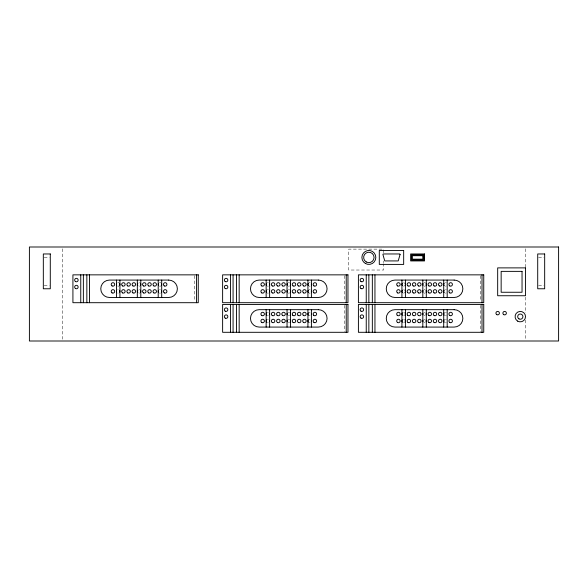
<?xml version="1.0" encoding="UTF-8"?>
<svg xmlns="http://www.w3.org/2000/svg" width="588" height="588" viewBox="0 0 588 588"><rect width="100%" height="100%" fill="white"/><g stroke="black" fill="none" stroke-linecap="round" stroke-linejoin="round"><path stroke-width="0.44" stroke-dasharray="2.94 2.21" d="M44.196 257.441L49.421 257.441M538.579 257.441L543.804 257.441M44.196 285.298L49.421 285.298M538.579 285.298L543.804 285.298M525.525 248.827L525.525 267.077M525.525 297.197L525.525 312.706M525.525 320.012L525.525 339.173M480.264 275.75L480.264 300.909M480.264 305.341L480.264 331.397M383.56 252.766L383.56 249.136L348.743 249.136L348.743 270.024L383.56 270.024L383.56 263.667M383.56 260.94L383.56 262.762M344.48 275.75L344.48 300.909M344.48 305.341L344.48 331.397M194.775 275.75L194.775 300.909M62.475 248.827L62.475 339.173M119.048 285.93A1.742 1.742 0 0 1 117.732 286.106M117.732 282.747A1.742 1.742 0 0 1 119.048 282.916M160.833 285.93A1.742 1.742 0 0 1 159.51 286.106M159.51 282.747A1.742 1.742 0 0 1 160.833 282.916M139.518 293.074A1.742 1.742 0 0 1 139.069 293.133M139.069 289.649A1.742 1.742 0 0 1 139.518 289.708M139.518 286.106A1.742 1.742 0 0 1 139.069 286.165M139.069 282.688A1.742 1.742 0 0 1 139.518 282.747M160.406 293.074A1.742 1.742 0 0 1 159.51 293.074M159.51 289.708A1.742 1.742 0 0 1 160.406 289.708M118.181 293.133A1.742 1.742 0 0 1 117.732 293.074M117.732 289.708A1.742 1.742 0 0 1 118.181 289.649M268.341 315.697A1.742 1.742 0 0 1 267.437 315.697M267.437 312.338A1.742 1.742 0 0 1 268.341 312.338M268.341 322.665A1.742 1.742 0 0 1 267.437 322.665M267.437 319.299A1.742 1.742 0 0 1 268.341 319.299M310.119 315.697A1.742 1.742 0 0 1 309.214 315.697M309.214 312.338A1.742 1.742 0 0 1 310.119 312.338M289.649 322.489A1.742 1.742 0 0 1 288.326 322.665M288.326 319.299A1.742 1.742 0 0 1 289.649 319.475M310.119 322.665A1.742 1.742 0 0 1 309.214 322.665M309.214 319.299A1.742 1.742 0 0 1 310.119 319.299M289.649 315.528A1.742 1.742 0 0 1 288.326 315.697M288.326 312.338A1.742 1.742 0 0 1 289.649 312.515M289.649 292.897A1.742 1.742 0 0 1 288.326 293.074M288.326 289.708A1.742 1.742 0 0 1 289.649 289.884M268.341 286.106A1.742 1.742 0 0 1 267.437 286.106M267.437 282.747A1.742 1.742 0 0 1 268.341 282.747M289.649 285.93A1.742 1.742 0 0 1 288.326 286.106M288.326 282.747A1.742 1.742 0 0 1 289.649 282.916M310.119 286.106A1.742 1.742 0 0 1 309.214 286.106M309.214 282.747A1.742 1.742 0 0 1 310.119 282.747M310.119 293.074A1.742 1.742 0 0 1 309.214 293.074M309.214 289.708A1.742 1.742 0 0 1 310.119 289.708M268.341 293.074A1.742 1.742 0 0 1 267.437 293.074M267.437 289.708A1.742 1.742 0 0 1 268.341 289.708M446.321 292.897A1.742 1.742 0 0 1 445.447 293.133M445.447 289.649A1.742 1.742 0 0 1 446.321 289.884M425.006 293.074A1.742 1.742 0 0 1 424.11 293.074M424.11 289.708A1.742 1.742 0 0 1 425.006 289.708M425.433 285.93A1.742 1.742 0 0 1 424.11 286.106M424.11 282.747A1.742 1.742 0 0 1 425.433 282.916M446.321 315.528A1.742 1.742 0 0 1 445.447 315.763M445.447 312.279A1.742 1.742 0 0 1 446.321 312.515M446.321 322.489A1.742 1.742 0 0 1 445.447 322.724M445.447 319.24A1.742 1.742 0 0 1 446.321 319.475M425.006 322.665A1.742 1.742 0 0 1 424.11 322.665M424.11 319.299A1.742 1.742 0 0 1 425.006 319.299M425.006 315.697A1.742 1.742 0 0 1 424.11 315.697M424.11 312.338A1.742 1.742 0 0 1 425.006 312.338M404.118 322.665A1.742 1.742 0 0 1 403.669 322.724M403.669 319.24A1.742 1.742 0 0 1 404.118 319.299M404.118 315.697A1.742 1.742 0 0 1 403.669 315.763M403.669 312.279A1.742 1.742 0 0 1 404.118 312.338M446.321 285.93A1.742 1.742 0 0 1 445.447 286.165M445.447 282.688A1.742 1.742 0 0 1 446.321 282.916M404.118 293.074A1.742 1.742 0 0 1 403.669 293.133M403.669 289.649A1.742 1.742 0 0 1 404.118 289.708M404.118 286.106A1.742 1.742 0 0 1 403.669 286.165M403.669 282.688A1.742 1.742 0 0 1 404.118 282.747"/><path stroke-width="0.88" d="M482.006 274.853L482.006 302.702M482.006 304.444L482.006 332.301M447.189 280.072L447.189 297.484M447.189 309.67L447.189 327.075M443.705 280.072L443.705 297.484M443.705 309.67L443.705 327.075M426.3 280.072L426.3 297.484M426.3 309.67L426.3 327.075M422.816 280.072L422.816 297.484M422.816 309.67L422.816 327.075M405.411 280.072L405.411 297.484M405.411 309.67L405.411 327.075M401.927 280.072L401.927 297.484M401.927 309.67L401.927 327.075M374.946 274.853L374.946 302.702M374.946 304.444L374.946 332.301M372.336 274.853L372.336 302.702M372.336 304.444L372.336 332.301M368.852 274.853L368.852 302.702M368.852 304.444L368.852 332.301M366.243 274.853L366.243 302.702M366.243 304.444L366.243 332.301M346.222 274.853L346.222 302.702M346.222 304.444L346.222 332.301M311.405 280.072L311.405 297.484M311.405 309.67L311.405 327.075M307.928 280.072L307.928 297.484M307.928 309.67L307.928 327.075M290.516 280.072L290.516 297.484M290.516 309.67L290.516 327.075M287.04 280.072L287.04 297.484M287.04 309.67L287.04 327.075M269.627 280.072L269.627 297.484M269.627 309.67L269.627 327.075M266.151 280.072L266.151 297.484M266.151 309.67L266.151 327.075M239.162 274.853L239.162 302.702M239.162 304.444L239.162 332.301M236.552 274.853L236.552 302.702M236.552 304.444L236.552 332.301M233.076 274.853L233.076 302.702M233.076 304.444L233.076 332.301M230.459 274.853L230.459 302.702M230.459 304.444L230.459 332.301M196.517 274.853L196.517 302.702M161.7 280.072L161.7 297.484M158.216 280.072L158.216 297.484M140.811 280.072L140.811 297.484M137.327 280.072L137.327 297.484M119.923 280.072L119.923 297.484M116.439 280.072L116.439 297.484M89.457 274.853L89.457 302.702M86.848 274.853L86.848 302.702M83.364 274.853L83.364 302.702M80.754 274.853L80.754 302.702M119.687 283.556A1.742 1.742 0 0 1 119.687 285.298M116.674 285.298A1.742 1.742 0 0 1 116.674 283.556M161.465 283.556A1.742 1.742 0 0 1 161.465 285.298M158.451 285.298A1.742 1.742 0 0 1 158.451 283.556M140.304 290.156A1.742 1.742 0 0 1 140.304 292.618M137.842 292.618A1.742 1.742 0 0 1 137.842 290.156M140.304 283.195A1.742 1.742 0 0 1 140.304 285.658M137.842 285.658A1.742 1.742 0 0 1 137.842 283.195M161.465 290.516A1.742 1.742 0 0 1 161.465 292.258M158.451 292.258A1.742 1.742 0 0 1 158.451 290.516M119.687 290.516A1.742 1.742 0 0 1 119.687 292.258M116.674 292.258A1.742 1.742 0 0 1 116.674 290.516M290.288 320.115A1.742 1.742 0 0 1 290.288 321.849M287.267 321.849A1.742 1.742 0 0 1 287.267 320.115M266.658 315.249A1.742 1.742 0 0 1 266.658 312.787M269.569 313.566A1.742 1.742 0 0 1 269.569 314.47M311.346 320.534A1.742 1.742 0 0 1 311.346 321.43M308.435 322.217A1.742 1.742 0 0 1 308.435 319.754M269.569 320.534A1.742 1.742 0 0 1 269.569 321.43M266.658 322.217A1.742 1.742 0 0 1 266.658 319.754M311.346 313.566A1.742 1.742 0 0 1 311.346 314.47M308.435 315.249A1.742 1.742 0 0 1 308.435 312.787M290.288 313.147A1.742 1.742 0 0 1 290.288 314.889M287.267 314.889A1.742 1.742 0 0 1 287.267 313.147M269.569 283.975A1.742 1.742 0 0 1 269.569 284.879M266.658 285.658A1.742 1.742 0 0 1 266.658 283.195M290.288 290.516A1.742 1.742 0 0 1 290.288 292.258M287.267 292.258A1.742 1.742 0 0 1 287.267 290.516M290.288 283.556A1.742 1.742 0 0 1 290.288 285.298M287.267 285.298A1.742 1.742 0 0 1 287.267 283.556M311.346 283.975A1.742 1.742 0 0 1 311.346 284.879M308.435 285.658A1.742 1.742 0 0 1 308.435 283.195M308.435 292.618A1.742 1.742 0 0 1 308.435 290.156M311.346 290.935A1.742 1.742 0 0 1 311.346 291.839M269.569 290.935A1.742 1.742 0 0 1 269.569 291.839M266.658 292.618A1.742 1.742 0 0 1 266.658 290.156M444.219 292.618A1.742 1.742 0 0 1 444.219 290.156M426.065 290.516A1.742 1.742 0 0 1 426.065 292.258M423.051 292.258A1.742 1.742 0 0 1 423.051 290.516M426.065 283.556A1.742 1.742 0 0 1 426.065 285.298M423.051 285.298A1.742 1.742 0 0 1 423.051 283.556M444.219 322.217A1.742 1.742 0 0 1 444.219 319.754M444.219 315.249A1.742 1.742 0 0 1 444.219 312.787M426.065 320.115A1.742 1.742 0 0 1 426.065 321.849M423.051 321.849A1.742 1.742 0 0 1 423.051 320.115M426.065 313.147A1.742 1.742 0 0 1 426.065 314.889M423.051 314.889A1.742 1.742 0 0 1 423.051 313.147M404.904 319.754A1.742 1.742 0 0 1 404.904 322.217M402.442 322.217A1.742 1.742 0 0 1 402.442 319.754M404.904 312.787A1.742 1.742 0 0 1 404.904 315.249M402.442 315.249A1.742 1.742 0 0 1 402.442 312.787M444.219 285.658A1.742 1.742 0 0 1 444.219 283.195M404.904 290.156A1.742 1.742 0 0 1 404.904 292.618M402.442 292.618A1.742 1.742 0 0 1 402.442 290.156M404.904 283.195A1.742 1.742 0 0 1 404.904 285.658M402.442 285.658A1.742 1.742 0 0 1 402.442 283.195M400.083 254.398L398.23 260.925L384.736 260.925L382.891 254.398L383.214 253.965L399.752 253.965L400.083 254.398M558.6 246.997L29.4 246.997L29.4 341.003L558.6 341.003L558.6 246.997M403.669 250.481L379.297 250.481L379.297 264.409L403.669 264.409L403.669 250.481M50.289 253.965L43.328 253.965L43.328 288.774L50.289 288.774L50.289 253.965M424.558 253.965L410.63 253.965L410.63 260.925L424.558 260.925L424.558 253.965M544.672 253.965L537.711 253.965L537.711 288.774L544.672 288.774L544.672 253.965M423.691 254.832L411.504 254.832L411.504 260.058L423.691 260.058L423.691 254.832M422.816 255.699L412.372 255.699L412.372 259.183L422.816 259.183L422.816 255.699M525.525 267.885L497.676 267.885L497.676 295.742L525.525 295.742L525.525 267.885M522.041 271.369L501.152 271.369L501.152 292.258L522.041 292.258L522.041 271.369M198.259 274.853L72.919 274.853L72.919 302.702L198.259 302.702L198.259 274.853M347.964 274.853L222.624 274.853L222.624 302.702L347.964 302.702L347.964 274.853M483.748 274.853L358.408 274.853L358.408 302.702L483.748 302.702L483.748 274.853M168.66 280.072L109.478 280.072A8.702 8.702 0 0 0 100.776 288.774A8.702 8.702 0 0 0 109.478 297.484L168.66 297.484A8.702 8.702 0 0 0 177.37 288.774A8.702 8.702 0 0 0 168.66 280.072M318.373 280.072L259.183 280.072A8.702 8.702 0 0 0 250.481 288.774A8.702 8.702 0 0 0 259.183 297.484L318.373 297.484A8.702 8.702 0 0 0 327.075 288.774A8.702 8.702 0 0 0 318.373 280.072M454.149 280.072L394.967 280.072A8.702 8.702 0 0 0 386.265 288.774A8.702 8.702 0 0 0 394.967 297.484L454.149 297.484A8.702 8.702 0 0 0 462.859 288.774A8.702 8.702 0 0 0 454.149 280.072M347.964 304.444L222.624 304.444L222.624 332.301L347.964 332.301L347.964 304.444M483.748 304.444L358.408 304.444L358.408 332.301L483.748 332.301L483.748 304.444M318.373 309.67L259.183 309.67A8.702 8.702 0 0 0 250.481 318.373A8.702 8.702 0 0 0 259.183 327.075L318.373 327.075A8.702 8.702 0 0 0 327.075 318.373A8.702 8.702 0 0 0 318.373 309.67M454.149 309.67L394.967 309.67A8.702 8.702 0 0 0 386.265 318.373A8.702 8.702 0 0 0 394.967 327.075L454.149 327.075A8.702 8.702 0 0 0 462.859 318.373A8.702 8.702 0 0 0 454.149 309.67M365.376 263.475A6.96 6.96 0 0 0 375.82 257.441A6.96 6.96 0 0 0 365.376 251.414A6.96 6.96 0 0 0 365.376 263.475M517.69 321.151A5.226 5.226 0 0 0 525.525 316.631A5.226 5.226 0 0 0 517.69 312.11A5.226 5.226 0 0 0 517.69 321.151M148.646 285.93A1.742 1.742 0 0 0 151.256 284.423A1.742 1.742 0 0 0 148.646 282.916A1.742 1.742 0 0 0 148.646 285.93M143.421 285.93A1.742 1.742 0 0 0 146.03 284.423A1.742 1.742 0 0 0 143.421 282.916A1.742 1.742 0 0 0 143.421 285.93M132.976 285.93A1.742 1.742 0 0 0 135.585 284.423A1.742 1.742 0 0 0 132.976 282.916A1.742 1.742 0 0 0 132.976 285.93M127.758 285.93A1.742 1.742 0 0 0 130.367 284.423A1.742 1.742 0 0 0 127.758 282.916A1.742 1.742 0 0 0 127.758 285.93M164.309 292.897A1.742 1.742 0 0 0 166.926 291.391A1.742 1.742 0 0 0 164.309 289.884A1.742 1.742 0 0 0 164.309 292.897M75.529 281.579A1.742 1.742 0 0 0 78.145 280.072A1.742 1.742 0 0 0 75.529 278.565A1.742 1.742 0 0 0 75.529 281.579M122.532 285.93A1.742 1.742 0 0 0 125.141 284.423A1.742 1.742 0 0 0 122.532 282.916A1.742 1.742 0 0 0 122.532 285.93M143.421 292.897A1.742 1.742 0 0 0 146.03 291.391A1.742 1.742 0 0 0 143.421 289.884A1.742 1.742 0 0 0 143.421 292.897M164.309 285.93A1.742 1.742 0 0 0 166.926 284.423A1.742 1.742 0 0 0 164.309 282.916A1.742 1.742 0 0 0 164.309 285.93M153.865 292.897A1.742 1.742 0 0 0 156.474 291.391A1.742 1.742 0 0 0 153.865 289.884A1.742 1.742 0 0 0 153.865 292.897M148.646 292.897A1.742 1.742 0 0 0 151.256 291.391A1.742 1.742 0 0 0 148.646 289.884A1.742 1.742 0 0 0 148.646 292.897M122.532 292.897A1.742 1.742 0 0 0 125.141 291.391A1.742 1.742 0 0 0 122.532 289.884A1.742 1.742 0 0 0 122.532 292.897M75.529 288.546A1.742 1.742 0 0 0 78.145 287.04A1.742 1.742 0 0 0 75.529 285.533A1.742 1.742 0 0 0 75.529 288.546M112.087 285.93A1.742 1.742 0 0 0 114.697 284.423A1.742 1.742 0 0 0 112.087 282.916A1.742 1.742 0 0 0 112.087 285.93M127.758 292.897A1.742 1.742 0 0 0 130.367 291.391A1.742 1.742 0 0 0 127.758 289.884A1.742 1.742 0 0 0 127.758 292.897M153.865 285.93A1.742 1.742 0 0 0 156.474 284.423A1.742 1.742 0 0 0 153.865 282.916A1.742 1.742 0 0 0 153.865 285.93M132.976 292.897A1.742 1.742 0 0 0 135.585 291.391A1.742 1.742 0 0 0 132.976 289.884A1.742 1.742 0 0 0 132.976 292.897M112.087 292.897A1.742 1.742 0 0 0 114.697 291.391A1.742 1.742 0 0 0 112.087 289.884A1.742 1.742 0 0 0 112.087 292.897M297.991 315.249A1.742 1.742 0 0 0 300.902 314.47A1.742 1.742 0 0 0 298.77 312.338A1.742 1.742 0 0 0 297.991 315.249M277.102 315.249A1.742 1.742 0 0 0 280.013 314.47A1.742 1.742 0 0 0 277.881 312.338A1.742 1.742 0 0 0 277.102 315.249M272.237 315.528A1.742 1.742 0 0 0 274.853 314.021A1.742 1.742 0 0 0 272.237 312.515A1.742 1.742 0 0 0 272.237 315.528M298.351 322.489A1.742 1.742 0 0 0 300.96 320.982A1.742 1.742 0 0 0 298.351 319.475A1.742 1.742 0 0 0 298.351 322.489M303.217 315.249A1.742 1.742 0 0 0 306.127 314.47A1.742 1.742 0 0 0 303.996 312.338A1.742 1.742 0 0 0 303.217 315.249M277.462 322.489A1.742 1.742 0 0 0 280.072 320.982A1.742 1.742 0 0 0 277.462 319.475A1.742 1.742 0 0 0 277.462 322.489M261.792 315.528A1.742 1.742 0 0 0 264.409 314.021A1.742 1.742 0 0 0 261.792 312.515A1.742 1.742 0 0 0 261.792 315.528M225.241 318.137A1.742 1.742 0 0 0 227.85 316.631A1.742 1.742 0 0 0 225.241 315.124A1.742 1.742 0 0 0 225.241 318.137M314.021 322.489A1.742 1.742 0 0 0 316.631 320.982A1.742 1.742 0 0 0 314.021 319.475A1.742 1.742 0 0 0 314.021 322.489M313.661 315.249A1.742 1.742 0 0 0 316.572 314.47A1.742 1.742 0 0 0 314.44 312.338A1.742 1.742 0 0 0 313.661 315.249M261.792 322.489A1.742 1.742 0 0 0 264.409 320.982A1.742 1.742 0 0 0 261.792 319.475A1.742 1.742 0 0 0 261.792 322.489M292.773 315.249A1.742 1.742 0 0 0 295.683 314.47A1.742 1.742 0 0 0 293.552 312.338A1.742 1.742 0 0 0 292.773 315.249M282.688 322.489A1.742 1.742 0 0 0 285.298 320.982A1.742 1.742 0 0 0 282.688 319.475A1.742 1.742 0 0 0 282.688 322.489M303.577 322.489A1.742 1.742 0 0 0 306.186 320.982A1.742 1.742 0 0 0 303.577 319.475A1.742 1.742 0 0 0 303.577 322.489M272.237 322.489A1.742 1.742 0 0 0 274.853 320.982A1.742 1.742 0 0 0 272.237 319.475A1.742 1.742 0 0 0 272.237 322.489M293.133 322.489A1.742 1.742 0 0 0 295.742 320.982A1.742 1.742 0 0 0 293.133 319.475A1.742 1.742 0 0 0 293.133 322.489M225.241 311.177A1.742 1.742 0 0 0 227.85 309.67A1.742 1.742 0 0 0 225.241 308.156A1.742 1.742 0 0 0 225.241 311.177M282.321 315.249A1.742 1.742 0 0 0 285.239 314.47A1.742 1.742 0 0 0 283.107 312.338A1.742 1.742 0 0 0 282.321 315.249M282.321 292.618A1.742 1.742 0 0 0 285.239 291.839A1.742 1.742 0 0 0 283.107 289.708A1.742 1.742 0 0 0 282.321 292.618M298.351 292.897A1.742 1.742 0 0 0 300.96 291.391A1.742 1.742 0 0 0 298.351 289.884A1.742 1.742 0 0 0 298.351 292.897M261.792 285.93A1.742 1.742 0 0 0 264.409 284.423A1.742 1.742 0 0 0 261.792 282.916A1.742 1.742 0 0 0 261.792 285.93M314.021 285.93A1.742 1.742 0 0 0 316.631 284.423A1.742 1.742 0 0 0 314.021 282.916A1.742 1.742 0 0 0 314.021 285.93M303.577 285.93A1.742 1.742 0 0 0 306.186 284.423A1.742 1.742 0 0 0 303.577 282.916A1.742 1.742 0 0 0 303.577 285.93M298.351 285.93A1.742 1.742 0 0 0 300.96 284.423A1.742 1.742 0 0 0 298.351 282.916A1.742 1.742 0 0 0 298.351 285.93M293.133 285.93A1.742 1.742 0 0 0 295.742 284.423A1.742 1.742 0 0 0 293.133 282.916A1.742 1.742 0 0 0 293.133 285.93M314.021 292.897A1.742 1.742 0 0 0 316.631 291.391A1.742 1.742 0 0 0 314.021 289.884A1.742 1.742 0 0 0 314.021 292.897M303.577 292.897A1.742 1.742 0 0 0 306.186 291.391A1.742 1.742 0 0 0 303.577 289.884A1.742 1.742 0 0 0 303.577 292.897M293.133 292.897A1.742 1.742 0 0 0 295.742 291.391A1.742 1.742 0 0 0 293.133 289.884A1.742 1.742 0 0 0 293.133 292.897M282.688 285.93A1.742 1.742 0 0 0 285.298 284.423A1.742 1.742 0 0 0 282.688 282.916A1.742 1.742 0 0 0 282.688 285.93M277.462 285.93A1.742 1.742 0 0 0 280.072 284.423A1.742 1.742 0 0 0 277.462 282.916A1.742 1.742 0 0 0 277.462 285.93M272.237 285.93A1.742 1.742 0 0 0 274.853 284.423A1.742 1.742 0 0 0 272.237 282.916A1.742 1.742 0 0 0 272.237 285.93M277.462 292.897A1.742 1.742 0 0 0 280.072 291.391A1.742 1.742 0 0 0 277.462 289.884A1.742 1.742 0 0 0 277.462 292.897M272.237 292.897A1.742 1.742 0 0 0 274.853 291.391A1.742 1.742 0 0 0 272.237 289.884A1.742 1.742 0 0 0 272.237 292.897M225.241 281.579A1.742 1.742 0 0 0 227.85 280.072A1.742 1.742 0 0 0 225.241 278.565A1.742 1.742 0 0 0 225.241 281.579M225.241 288.546A1.742 1.742 0 0 0 227.85 287.04A1.742 1.742 0 0 0 225.241 285.533A1.742 1.742 0 0 0 225.241 288.546M261.792 292.897A1.742 1.742 0 0 0 264.409 291.391A1.742 1.742 0 0 0 261.792 289.884A1.742 1.742 0 0 0 261.792 292.897M428.909 285.93A1.742 1.742 0 0 0 431.526 284.423A1.742 1.742 0 0 0 428.909 282.916A1.742 1.742 0 0 0 428.909 285.93M449.798 292.897A1.742 1.742 0 0 0 452.415 291.391A1.742 1.742 0 0 0 449.798 289.884A1.742 1.742 0 0 0 449.798 292.897M439.354 292.897A1.742 1.742 0 0 0 441.97 291.391A1.742 1.742 0 0 0 439.354 289.884A1.742 1.742 0 0 0 439.354 292.897M434.135 292.897A1.742 1.742 0 0 0 436.744 291.391A1.742 1.742 0 0 0 434.135 289.884A1.742 1.742 0 0 0 434.135 292.897M428.909 292.897A1.742 1.742 0 0 0 431.526 291.391A1.742 1.742 0 0 0 428.909 289.884A1.742 1.742 0 0 0 428.909 292.897M418.465 292.897A1.742 1.742 0 0 0 421.074 291.391A1.742 1.742 0 0 0 418.465 289.884A1.742 1.742 0 0 0 418.465 292.897M418.465 285.93A1.742 1.742 0 0 0 421.074 284.423A1.742 1.742 0 0 0 418.465 282.916A1.742 1.742 0 0 0 418.465 285.93M413.246 285.93A1.742 1.742 0 0 0 415.856 284.423A1.742 1.742 0 0 0 413.246 282.916A1.742 1.742 0 0 0 413.246 285.93M408.021 285.93A1.742 1.742 0 0 0 410.63 284.423A1.742 1.742 0 0 0 408.021 282.916A1.742 1.742 0 0 0 408.021 285.93M413.246 292.897A1.742 1.742 0 0 0 415.856 291.391A1.742 1.742 0 0 0 413.246 289.884A1.742 1.742 0 0 0 413.246 292.897M361.017 311.177A1.742 1.742 0 0 0 363.634 309.67A1.742 1.742 0 0 0 361.017 308.156A1.742 1.742 0 0 0 361.017 311.177M449.798 315.528A1.742 1.742 0 0 0 452.415 314.021A1.742 1.742 0 0 0 449.798 312.515A1.742 1.742 0 0 0 449.798 315.528M361.017 318.137A1.742 1.742 0 0 0 363.634 316.631A1.742 1.742 0 0 0 361.017 315.124A1.742 1.742 0 0 0 361.017 318.137M449.798 322.489A1.742 1.742 0 0 0 452.415 320.982A1.742 1.742 0 0 0 449.798 319.475A1.742 1.742 0 0 0 449.798 322.489M439.354 315.528A1.742 1.742 0 0 0 441.97 314.021A1.742 1.742 0 0 0 439.354 312.515A1.742 1.742 0 0 0 439.354 315.528M439.354 322.489A1.742 1.742 0 0 0 441.97 320.982A1.742 1.742 0 0 0 439.354 319.475A1.742 1.742 0 0 0 439.354 322.489M434.135 315.528A1.742 1.742 0 0 0 436.744 314.021A1.742 1.742 0 0 0 434.135 312.515A1.742 1.742 0 0 0 434.135 315.528M428.909 322.489A1.742 1.742 0 0 0 431.526 320.982A1.742 1.742 0 0 0 428.909 319.475A1.742 1.742 0 0 0 428.909 322.489M428.909 315.528A1.742 1.742 0 0 0 431.526 314.021A1.742 1.742 0 0 0 428.909 312.515A1.742 1.742 0 0 0 428.909 315.528M434.135 322.489A1.742 1.742 0 0 0 436.744 320.982A1.742 1.742 0 0 0 434.135 319.475A1.742 1.742 0 0 0 434.135 322.489M418.465 322.489A1.742 1.742 0 0 0 421.074 320.982A1.742 1.742 0 0 0 418.465 319.475A1.742 1.742 0 0 0 418.465 322.489M418.465 315.528A1.742 1.742 0 0 0 421.074 314.021A1.742 1.742 0 0 0 418.465 312.515A1.742 1.742 0 0 0 418.465 315.528M413.246 315.528A1.742 1.742 0 0 0 415.856 314.021A1.742 1.742 0 0 0 413.246 312.515A1.742 1.742 0 0 0 413.246 315.528M407.66 315.249A1.742 1.742 0 0 0 410.571 314.47A1.742 1.742 0 0 0 408.44 312.338A1.742 1.742 0 0 0 407.66 315.249M413.246 322.489A1.742 1.742 0 0 0 415.856 320.982A1.742 1.742 0 0 0 413.246 319.475A1.742 1.742 0 0 0 413.246 322.489M408.021 322.489A1.742 1.742 0 0 0 410.63 320.982A1.742 1.742 0 0 0 408.021 319.475A1.742 1.742 0 0 0 408.021 322.489M397.576 322.489A1.742 1.742 0 0 0 400.185 320.982A1.742 1.742 0 0 0 397.576 319.475A1.742 1.742 0 0 0 397.576 322.489M397.216 315.249A1.742 1.742 0 0 0 400.127 314.47A1.742 1.742 0 0 0 397.995 312.338A1.742 1.742 0 0 0 397.216 315.249M518.998 318.894A2.609 2.609 0 0 0 522.916 316.631A2.609 2.609 0 0 0 518.998 314.367A2.609 2.609 0 0 0 518.998 318.894M361.017 281.579A1.742 1.742 0 0 0 363.634 280.072A1.742 1.742 0 0 0 361.017 278.565A1.742 1.742 0 0 0 361.017 281.579M361.017 288.546A1.742 1.742 0 0 0 363.634 287.04A1.742 1.742 0 0 0 361.017 285.533A1.742 1.742 0 0 0 361.017 288.546M439.354 285.93A1.742 1.742 0 0 0 441.97 284.423A1.742 1.742 0 0 0 439.354 282.916A1.742 1.742 0 0 0 439.354 285.93M434.135 285.93A1.742 1.742 0 0 0 436.744 284.423A1.742 1.742 0 0 0 434.135 282.916A1.742 1.742 0 0 0 434.135 285.93M449.798 285.93A1.742 1.742 0 0 0 452.415 284.423A1.742 1.742 0 0 0 449.798 282.916A1.742 1.742 0 0 0 449.798 285.93M407.66 292.618A1.742 1.742 0 0 0 410.571 291.839A1.742 1.742 0 0 0 408.44 289.708A1.742 1.742 0 0 0 407.66 292.618M397.576 292.897A1.742 1.742 0 0 0 400.185 291.391A1.742 1.742 0 0 0 397.576 289.884A1.742 1.742 0 0 0 397.576 292.897M397.576 285.93A1.742 1.742 0 0 0 400.185 284.423A1.742 1.742 0 0 0 397.576 282.916A1.742 1.742 0 0 0 397.576 285.93M366.243 261.969A5.226 5.226 0 0 0 374.078 257.441A5.226 5.226 0 0 0 366.243 252.921A5.226 5.226 0 0 0 366.243 261.969M496.801 314.654A1.742 1.742 0 0 0 499.41 313.147A1.742 1.742 0 0 0 496.801 311.64A1.742 1.742 0 0 0 496.801 314.654M503.762 314.654A1.742 1.742 0 0 0 506.378 313.147A1.742 1.742 0 0 0 503.762 311.64A1.742 1.742 0 0 0 503.762 314.654"/></g></svg>
